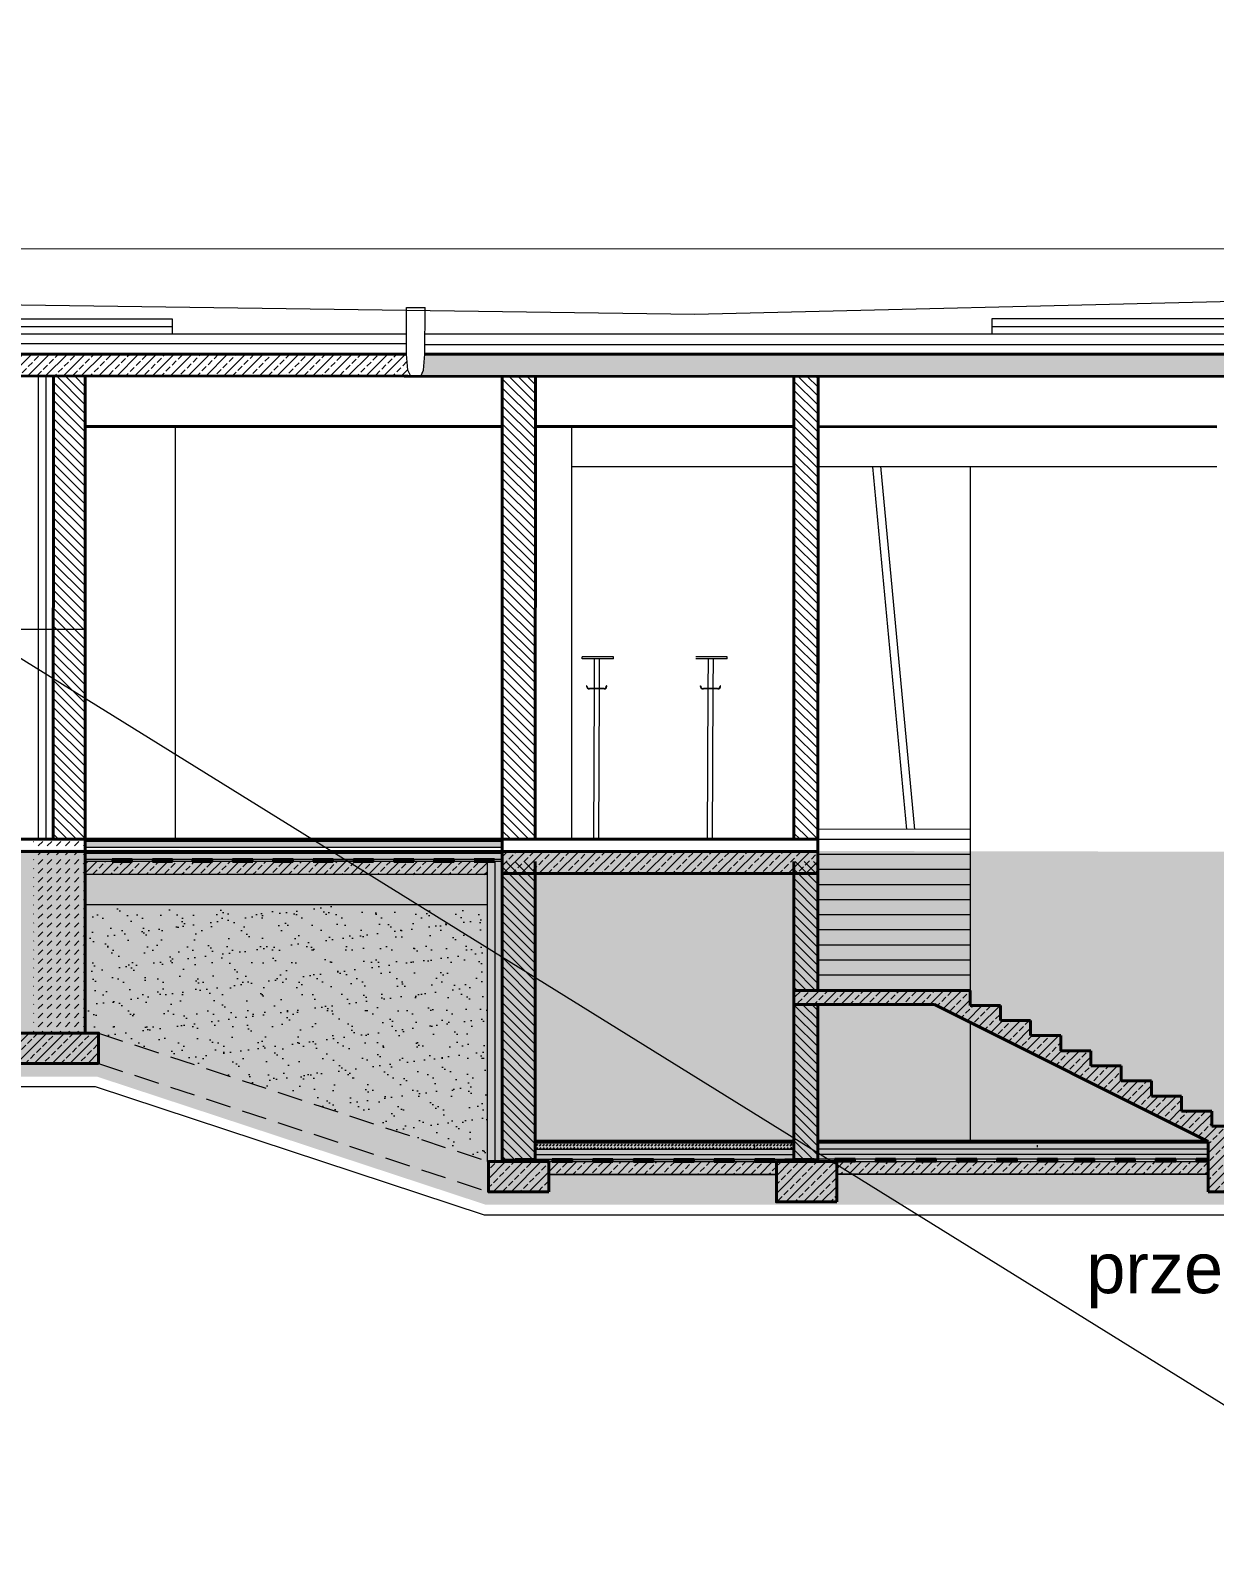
# Model space of a CAD drawing. Header units: millimetres. Extents: x -105266 to 178069, y 491 to 168574.
# Drawn here: x -74297 to -73121, y 32028 to 33551 of the extents above; entities that cross this region are included whole.
import ezdxf

# ---------------------------------------------------------------- set-up
doc = ezdxf.new("R2010")
doc.units = ezdxf.units.MM
doc.linetypes.add('HIDDENX2', pattern=[0.75, 0.5, -0.25])
for name, color, linetype, lineweight in [('A-L-W', 123, 'Continuous', 15), ('A-L-W-nad', 123, 'HIDDENX2', 15), ('A-sc murowane', 2, 'Continuous', 40), ('A-sc wykończenie', 6, 'Continuous', 18), ('A-SC-MUROWANE', 2, 'Continuous', 40), ('A-wykończenia', 6, 'Continuous', 13), ('AVG', 123, 'Continuous', 15), ('izolacja2', 4, 'BATTING', 9), ('ściany murowane', 2, 'Continuous', 40)]:
    doc.layers.add(name, color=color, linetype=linetype, lineweight=lineweight)
doc.styles.get("Standard").update_dxf_attribs({"font": 'arial.ttf'})
doc.linetypes.add('BATTING', pattern='A,0.00254,-2.54,[134,ltypeshp.shx,S=2.54,R=0,X=-2.54,Y=0],-5.08,[134,ltypeshp.shx,S=2.54,R=180,X=2.54,Y=0],-2.54', length=10.16254)
pattern_1 = [(45, (-104310.518, -15240.66), (-8.8388348, 8.8388348), []), (45, (-104301.693, -15240.66), (-8.8388348, 8.8388348), [6, -2.5])]
pattern_2 = [(37.5, (-104310.518, -15240.66), (-0.8000156, 24.470662), [0, -19.304, 0, -21.59, 0, -20.6375]), (7.5, (-104310.518, -15240.66), (22.476164, 35.841255), [0, -10.414, 0, -17.399, 0, -6.6675]), (327.5, (-104326.14, -15240.66), (39.5496185, 0.071859), [0, -6.35, 0, -22.86, 0, -29.845]), (317.5, (-104326.14, -15240.66), (38.177823, 11.146466), [0, -3.175, 0, -14.986, 0, -17.145])]
pattern_3 = [(315, (-104310.518, -15240.66), (4.49012806, 4.49012806), [])]

msp = doc.modelspace()

# ---------------------------------------------------------------- hatches: boundary and pattern name
h = msp.add_hatch()
h.set_pattern_fill('DASH', color=256, scale=0.75, angle=45)
h.set_pattern_definition([(45, (-100711.892, -14276.831), (2e-16, 3.36759605), [2.38125, -2.38125])])
edge = h.paths.add_edge_path()
edge.add_line((-73828.75, 32739.39), (-73828.75, 32745.4))
edge.add_line((-73828.75, 32739.39), (-74242.89, 32739.39))
edge.add_line((-74242.89, 32745.4), (-74242.89, 32739.39))
edge.add_line((-73828.75, 32745.4), (-74242.89, 32745.4))
h = msp.add_hatch()
h.set_pattern_fill('DASH', color=256, scale=0.75, angle=45)
h.set_pattern_definition([(45, (-97348.1435, -25122.6312), (2e-16, 3.367596045), [2.38125, -2.38125])])
edge = h.paths.add_edge_path()
edge.add_line((-73538.99, 32445.41), (-73795.88, 32445.38))
edge.add_line((-73538.99, 32439.41), (-73538.99, 32445.41))
edge.add_line((-73538.99, 32439.41), (-73795.89, 32439.38))
edge.add_line((-73795.88, 32445.38), (-73795.89, 32439.38))
h = msp.add_hatch()
h.set_pattern_fill('DASH', color=256, scale=0.75, angle=45)
h.set_pattern_definition([(45, (-97067.3724, -25122.3797), (2e-16, 3.367596045), [2.38125, -2.38125])])
edge = h.paths.add_edge_path()
edge.add_line((-73127.52, 32445.65), (-73515.11, 32445.63))
edge.add_line((-73127.52, 32439.66), (-73127.52, 32445.65))
edge.add_line((-73127.52, 32439.66), (-73515.11, 32439.63))
edge.add_line((-73515.11, 32445.63), (-73515.11, 32439.63))
at = {"layer": 'AVG', "linetype": 'Continuous', "ltscale": 50}
h = msp.add_hatch(dxfattribs=at)
h.set_pattern_fill('JIS_STN_2.5', color=256, scale=5)
h.set_pattern_definition(pattern_1)
h.paths.add_polyline_path([(-73919.58, 33207.41), (-73922.39, 33213.53), (-73923.68, 33229.41), (-74844.74, 33229.46), (-74844.74, 33208.37)])
h = msp.add_hatch(dxfattribs=at)
h.set_pattern_fill('JIS_STN_2.5', color=256, scale=5)
h.set_pattern_definition(pattern_1)
h.paths.add_polyline_path([(-73909.58, 33207.41), (-73906.89, 33213.53), (-73905.58, 33229.41), (-71566.62, 33229.33), (-71566.62, 33207.32)])
h = msp.add_hatch(dxfattribs=at)
h.set_pattern_fill('LINE', color=256, scale=2, angle=315)
h.set_pattern_definition(pattern_3)
h.paths.add_polyline_path([(-74242.89, 32747.66), (-74274.6, 32747.66), (-74274.57, 33207.79), (-74242.86, 33207.43)])
h = msp.add_hatch(dxfattribs=at)
h.set_pattern_fill('LINE', color=256, scale=2, angle=315)
h.set_pattern_definition(pattern_3)
edge = h.paths.add_edge_path()
edge.add_line((-73828.69, 33207.4), (-73795.83, 33207.4))
edge.add_line((-73795.83, 33207.4), (-73795.86, 32747.46))
edge.add_line((-73795.86, 32747.46), (-73828.71, 32747.46))
edge.add_line((-73828.71, 32747.46), (-73828.69, 33207.4))
h = msp.add_hatch(dxfattribs=at)
h.set_pattern_fill('LINE', color=256, scale=2, angle=315)
h.set_pattern_definition(pattern_3)
edge = h.paths.add_edge_path()
edge.add_line((-73538.98, 32747.46), (-73515.11, 32747.46))
edge.add_line((-73515.11, 32747.46), (-73515.08, 33207.38))
edge.add_line((-73515.08, 33207.38), (-73538.95, 33207.38))
edge.add_line((-73538.95, 33207.38), (-73538.95, 32747.46))
h = msp.add_hatch(dxfattribs=at)
h.set_pattern_fill('AR-SAND', color=256, scale=0.5)
h.set_pattern_definition(pattern_2)
edge = h.paths.add_edge_path()
edge.add_line((-75032.17, 32738.59), (-74967.58, 32511.75))
edge.add_line((-74967.58, 32511.75), (-74231.39, 32511.75))
edge.add_line((-74231.39, 32511.75), (-73845.06, 32384.4))
edge.add_line((-73845.06, 32384.4), (-72282.93, 32384.31))
edge.add_line((-72282.93, 32384.31), (-71619.48, 32603.02))
edge.add_line((-71619.48, 32603.02), (-70381.93, 32603.16))
edge.add_line((-70381.93, 32603.16), (-70336.86, 32730.07))
edge.add_line((-75032.16, 32738.55), (-74859.78, 32738.55))
edge.add_line((-74859.78, 32738.55), (-74859.78, 32554.87))
edge.add_line((-74859.78, 32554.87), (-74862.54, 32554.87))
edge.add_line((-74862.54, 32554.87), (-74862.54, 32524.83))
edge.add_line((-74862.54, 32524.83), (-74802.54, 32524.84))
edge.add_line((-74229.58, 32524.73), (-74802.54, 32524.84))
edge.add_line((-74229.58, 32524.75), (-73842.3, 32397.18))
edge.add_line((-73842.3, 32397.18), (-73782.3, 32397.18))
edge.add_line((-73782.3, 32397.18), (-73782.3, 32414.4))
edge.add_line((-73782.3, 32414.4), (-73556.49, 32414.39))
edge.add_line((-73556.49, 32414.39), (-73556.49, 32397.18))
edge.add_line((-73556.49, 32397.18), (-73496.49, 32397.19))
edge.add_line((-73496.49, 32397.19), (-73496.49, 32414.65))
edge.add_line((-73496.49, 32414.65), (-73127.52, 32414.65))
edge.add_line((-73127.52, 32414.65), (-73127.52, 32397.19))
edge.add_line((-73127.52, 32397.19), (-73093.98, 32397.19))
edge.add_line((-73093.98, 32397.19), (-73093.98, 32414.65))
edge.add_line((-73093.98, 32414.65), (-72591.21, 32414.67))
edge.add_line((-72591.21, 32414.67), (-72591.21, 32397.15))
edge.add_line((-72591.21, 32397.15), (-72531.21, 32397.15))
edge.add_line((-72531.21, 32397.15), (-72531.21, 32414.63))
edge.add_line((-72531.21, 32414.63), (-72364.55, 32414.63))
edge.add_line((-72364.55, 32414.63), (-72364.55, 32397.06))
edge.add_line((-72364.55, 32397.06), (-72285.74, 32397.06))
edge.add_line((-71621.57, 32616.02), (-72285.74, 32397.07))
edge.add_line((-71621.57, 32616.02), (-71542.76, 32616.02))
edge.add_line((-71542.76, 32616.02), (-71542.75, 32733.97))
edge.add_line((-71542.75, 32733.97), (-70460.98, 32733.91))
edge.add_line((-70460.98, 32733.91), (-70460.99, 32730.06))
edge.add_line((-70460.99, 32730.06), (-70336.86, 32730.07))
h = msp.add_hatch(dxfattribs=at)
h.set_pattern_fill('DASH', color=256, scale=2, angle=45)
h.set_pattern_definition([(45, (-104310.518, -15240.66), (9e-16, 8.9802561), [6.35, -6.35])])
edge = h.paths.add_edge_path()
edge.add_line((-74294.23, 32554.87), (-74294.23, 32747.43))
edge.add_line((-74294.23, 32747.43), (-74242.89, 32747.43))
edge.add_line((-74242.89, 32747.43), (-74242.9, 32554.87))
edge.add_line((-74242.9, 32554.87), (-74294.23, 32554.88))
h = msp.add_hatch(dxfattribs=at)
h.set_pattern_fill('JIS_STN_2.5', color=256, scale=5)
h.set_pattern_definition([(45, (-98031.115, -25121.516), (-8.8388348, 8.8388348), []), (45, (-98022.29, -25121.516), (-8.8388348, 8.8388348), [6, -2.5])])
edge = h.paths.add_edge_path()
edge.add_line((-73843.72, 32712.4), (-73843.72, 32725.4))
edge.add_line((-73843.72, 32712.4), (-74242.89, 32712.4))
edge.add_line((-73843.72, 32725.4), (-74242.89, 32725.36))
edge.add_line((-74242.89, 32712.4), (-74242.89, 32725.36))
h = msp.add_hatch(dxfattribs=at)
h.set_pattern_fill('LINE', color=256, scale=2, angle=315)
h.set_pattern_definition(pattern_3)
edge = h.paths.add_edge_path()
edge.add_line((-73828.73, 32725.38), (-73795.87, 32725.37))
edge.add_line((-73795.87, 32725.37), (-73795.89, 32429.41))
edge.add_line((-73795.89, 32429.41), (-73828.72, 32429.41))
edge.add_line((-73828.72, 32429.41), (-73828.7, 32725.38))
h = msp.add_hatch(dxfattribs=at)
h.set_pattern_fill('JIS_STN_2.5', color=256, scale=5)
h.set_pattern_definition([(45, (-104310.524, -15252.584), (-8.8388348, 8.8388348), []), (45, (-104301.699, -15252.584), (-8.8388348, 8.8388348), [6, -2.5])])
h.paths.add_polyline_path([(-73828.72, 32713.45), (-73828.72, 32735.48), (-73515.11, 32735.46), (-73515.11, 32713.46)])
h = msp.add_hatch(dxfattribs=at)
h.set_pattern_fill('LINE', color=256, scale=2, angle=315)
h.set_pattern_definition(pattern_3)
edge = h.paths.add_edge_path()
edge.add_line((-73538.98, 32725.38), (-73515.11, 32725.38))
edge.add_line((-73515.11, 32725.38), (-73515.11, 32597.38))
edge.add_line((-73515.11, 32597.38), (-73538.99, 32597.39))
edge.add_line((-73538.99, 32597.39), (-73538.98, 32725.38))
h = msp.add_hatch(dxfattribs=at)
h.set_pattern_fill('AR-SAND', color=256, scale=0.2)
h.set_pattern_definition([(37.5, (-98031.1525, -25122.739), (-0.3200063, 9.7882647), [0, -7.7216, 0, -8.636, 0, -8.255]), (7.5, (-98031.152, -25122.739), (8.9904657, 14.336502), [0, -4.1656, 0, -6.9596, 0, -2.667]), (327.5, (-98037.401, -25122.739), (15.8198474, 0.0287437), [0, -2.54, 0, -9.144, 0, -11.938]), (317.5, (-98037.401, -25122.739), (15.271129, 4.4585865), [0, -1.27, 0, -5.9944, 0, -6.858])])
edge = h.paths.add_edge_path()
edge.add_line((-73828.76, 32681.17), (-74242.9, 32681.18))
edge.add_line((-74242.9, 32681.18), (-74242.89, 32711.18))
edge.add_line((-73843.72, 32712.4), (-74242.89, 32711.18))
edge.add_line((-73843.72, 32681.17), (-73843.72, 32711.17))
h = msp.add_hatch(dxfattribs=at)
h.set_pattern_fill('AR-SAND', color=256, scale=0.5)
h.set_pattern_definition(pattern_2)
edge = h.paths.add_edge_path()
edge.add_line((-74229.58, 32554.87), (-73842.3, 32427.22))
edge.add_line((-74229.58, 32554.87), (-74242.9, 32554.87))
edge.add_line((-74242.9, 32554.87), (-74242.91, 32682.4))
edge.add_line((-74242.91, 32682.4), (-73843.72, 32682.4))
edge.add_line((-73843.72, 32682.4), (-73843.72, 32427.21))
h = msp.add_hatch(dxfattribs=at)
h.set_pattern_fill('JIS_STN_2.5', color=256, scale=5)
h.set_pattern_definition(pattern_1)
edge = h.paths.add_edge_path()
edge.add_line((-73538.99, 32583.39), (-73538.99, 32597.39))
edge.add_line((-73538.99, 32597.39), (-73363.96, 32597.31))
edge.add_line((-73363.96, 32597.31), (-73363.96, 32582.4))
edge.add_line((-73363.96, 32582.4), (-73333.97, 32582.39))
edge.add_line((-73333.97, 32582.39), (-73333.97, 32567.39))
edge.add_line((-73333.97, 32567.39), (-73303.97, 32567.39))
edge.add_line((-73303.97, 32567.39), (-73303.97, 32552.39))
edge.add_line((-73303.97, 32552.39), (-73273.97, 32552.39))
edge.add_line((-73273.97, 32552.39), (-73273.97, 32537.39))
edge.add_line((-73273.97, 32537.39), (-73243.97, 32537.39))
edge.add_line((-73243.97, 32537.39), (-73243.97, 32522.39))
edge.add_line((-73243.97, 32522.39), (-73213.97, 32522.39))
edge.add_line((-73213.97, 32522.39), (-73213.97, 32507.39))
edge.add_line((-73213.97, 32507.39), (-73183.97, 32507.38))
edge.add_line((-73183.97, 32507.38), (-73183.97, 32492.38))
edge.add_line((-73183.97, 32492.38), (-73153.97, 32492.38))
edge.add_line((-73153.97, 32492.38), (-73153.97, 32477.38))
edge.add_line((-73153.97, 32477.38), (-73123.98, 32477.38))
edge.add_line((-73123.98, 32477.38), (-73123.98, 32462.38))
edge.add_line((-73123.98, 32462.38), (-73093.98, 32462.36))
edge.add_line((-73093.98, 32462.36), (-73093.98, 32397.19))
edge.add_line((-73093.98, 32397.19), (-73127.52, 32397.19))
edge.add_line((-73127.52, 32397.19), (-73127.52, 32447.66))
edge.add_line((-73127.52, 32447.66), (-73399.36, 32583.32))
edge.add_line((-73399.36, 32583.32), (-73538.99, 32583.32))
h = msp.add_hatch(dxfattribs=at)
h.set_pattern_fill('LINE', color=256, scale=2, angle=315)
h.set_pattern_definition(pattern_3)
edge = h.paths.add_edge_path()
edge.add_line((-73539, 32583.39), (-73539, 32429.41))
edge.add_line((-73539, 32429.41), (-73515.11, 32429.66))
edge.add_line((-73515.11, 32429.66), (-73515.04, 32583.38))
edge.add_line((-73515.04, 32583.38), (-73538.99, 32583.38))
h = msp.add_hatch(dxfattribs=at)
h.set_pattern_fill('JIS_STN_2.5', color=256, scale=5)
h.set_pattern_definition(pattern_1)
h.paths.add_polyline_path([(-74229.58, 32524.75), (-74229.58, 32554.87), (-74316.55, 32554.87), (-74316.55, 32524.75)])
h = msp.add_hatch(dxfattribs=at)
h.set_pattern_fill('JIS_STN_2.5', color=256, scale=5)
h.set_pattern_definition(pattern_1)
edge = h.paths.add_edge_path()
edge.add_line((-73782.3, 32397.19), (-73782.3, 32427.22))
edge.add_line((-73782.3, 32427.22), (-73842.3, 32427.22))
edge.add_line((-73842.3, 32427.22), (-73842.3, 32397.18))
edge.add_line((-73842.3, 32397.18), (-73782.3, 32397.18))
h = msp.add_hatch(dxfattribs=at)
h.set_pattern_fill('JIS_STN_2.5', color=256, scale=5)
h.set_pattern_definition(pattern_1)
h.paths.add_polyline_path([(-73782.3, 32414.4), (-73782.3, 32427.22), (-73556.49, 32427.22), (-73556.49, 32414.41)])
h = msp.add_hatch(dxfattribs=at)
h.set_pattern_fill('JIS_STN_2.5', color=256, scale=5)
h.set_pattern_definition(pattern_1)
h.paths.add_polyline_path([(-73496.49, 32387.18), (-73496.49, 32427.22), (-73556.49, 32427.22), (-73556.49, 32387.18)])
h = msp.add_hatch(dxfattribs=at)
h.set_pattern_fill('JIS_STN_2.5', color=256, scale=5)
h.set_pattern_definition(pattern_1)
h.paths.add_polyline_path([(-73496.49, 32414.65), (-73496.49, 32427.22), (-73127.52, 32427.22), (-73127.52, 32414.65)])
at = {"layer": 'ściany murowane', "linetype": 'Continuous', "ltscale": 50}
h = msp.add_hatch(dxfattribs=at)
h.set_pattern_fill('LINE', color=5)
h.set_pattern_definition([(0, (-8854837.50326, -5705960.46337), (0, 0.125), [])])
edge = h.paths.add_edge_path()
edge.add_line((-74216.18, 32725.41), (-74216.18, 32727.41))
edge.add_line((-74216.18, 32727.41), (-74196.18, 32727.41))
edge.add_line((-74196.18, 32727.41), (-74196.18, 32725.41))
edge.add_line((-74196.18, 32725.41), (-74216.18, 32725.41))
h = msp.add_hatch(dxfattribs=at)
h.set_pattern_fill('LINE', color=5)
h.set_pattern_definition([(0, (-8854797.51147, -5705960.46095), (0, 0.125), [])])
edge = h.paths.add_edge_path()
edge.add_line((-74176.19, 32725.41), (-74176.19, 32727.41))
edge.add_line((-74176.19, 32727.41), (-74156.19, 32727.41))
edge.add_line((-74156.19, 32727.41), (-74156.19, 32725.41))
edge.add_line((-74156.19, 32725.41), (-74176.19, 32725.41))
h = msp.add_hatch(dxfattribs=at)
h.set_pattern_fill('LINE', color=5)
h.set_pattern_definition([(0, (-8854757.85737, -5705960.46337), (0, 0.125), [])])
edge = h.paths.add_edge_path()
edge.add_line((-74136.53, 32725.41), (-74136.53, 32727.41))
edge.add_line((-74136.53, 32727.41), (-74116.53, 32727.41))
edge.add_line((-74116.53, 32727.41), (-74116.53, 32725.41))
edge.add_line((-74116.53, 32725.41), (-74136.53, 32725.41))
h = msp.add_hatch(dxfattribs=at)
h.set_pattern_fill('LINE', color=5)
h.set_pattern_definition([(0, (-8854717.857, -5705960.46337), (0, 0.125), [])])
edge = h.paths.add_edge_path()
edge.add_line((-74096.53, 32725.41), (-74096.53, 32727.41))
edge.add_line((-74096.53, 32727.41), (-74076.53, 32727.41))
edge.add_line((-74076.53, 32727.41), (-74076.53, 32725.41))
edge.add_line((-74076.53, 32725.41), (-74096.53, 32725.41))
h = msp.add_hatch(dxfattribs=at)
h.set_pattern_fill('LINE', color=5)
h.set_pattern_definition([(0, (-8854677.85676, -5705960.47038), (0, 0.125), [])])
edge = h.paths.add_edge_path()
edge.add_line((-74056.53, 32725.4), (-74056.53, 32727.4))
edge.add_line((-74056.53, 32727.4), (-74036.53, 32727.4))
edge.add_line((-74036.53, 32727.4), (-74036.53, 32725.4))
edge.add_line((-74036.53, 32725.4), (-74056.53, 32725.4))
h = msp.add_hatch(dxfattribs=at)
h.set_pattern_fill('LINE', color=5)
h.set_pattern_definition([(0, (-8854637.85652, -5705960.47069), (0, 0.125), [])])
edge = h.paths.add_edge_path()
edge.add_line((-74016.53, 32725.4), (-74016.53, 32727.4))
edge.add_line((-74016.53, 32727.4), (-73996.53, 32727.4))
edge.add_line((-73996.53, 32727.4), (-73996.53, 32725.4))
edge.add_line((-73996.53, 32725.4), (-74016.53, 32725.4))
h = msp.add_hatch(dxfattribs=at)
h.set_pattern_fill('LINE', color=5)
h.set_pattern_definition([(0, (-8854597.85639, -5705960.47679), (0, 0.125), [])])
edge = h.paths.add_edge_path()
edge.add_line((-73976.53, 32725.4), (-73976.53, 32727.4))
edge.add_line((-73976.53, 32727.4), (-73956.53, 32727.4))
edge.add_line((-73956.53, 32727.4), (-73956.53, 32725.4))
edge.add_line((-73956.53, 32725.4), (-73976.53, 32725.4))
h = msp.add_hatch(dxfattribs=at)
h.set_pattern_fill('LINE', color=5)
h.set_pattern_definition([(0, (-8854557.85615, -5705960.47923), (0, 0.125), [])])
edge = h.paths.add_edge_path()
edge.add_line((-73936.53, 32725.39), (-73936.53, 32727.39))
edge.add_line((-73936.53, 32727.39), (-73916.53, 32727.39))
edge.add_line((-73916.53, 32727.39), (-73916.53, 32725.39))
edge.add_line((-73916.53, 32725.39), (-73936.53, 32725.39))
h = msp.add_hatch(dxfattribs=at)
h.set_pattern_fill('LINE', color=5)
h.set_pattern_definition([(0, (-8854517.85578, -5705960.45636), (0, 0.125), [])])
edge = h.paths.add_edge_path()
edge.add_line((-73896.53, 32725.42), (-73896.53, 32727.42))
edge.add_line((-73896.53, 32727.42), (-73876.53, 32727.42))
edge.add_line((-73876.53, 32727.42), (-73876.53, 32725.42))
edge.add_line((-73876.53, 32725.42), (-73896.53, 32725.42))
h = msp.add_hatch(dxfattribs=at)
h.set_pattern_fill('LINE', color=5)
h.set_pattern_definition([(0, (-8854477.85554, -5705960.46032), (0, 0.125), [])])
edge = h.paths.add_edge_path()
edge.add_line((-73856.53, 32725.41), (-73856.53, 32727.41))
edge.add_line((-73856.53, 32727.41), (-73843.83, 32727.41))
edge.add_line((-73843.83, 32727.41), (-73843.75, 32725.4))
edge.add_line((-73843.75, 32725.4), (-73856.53, 32725.41))
h = msp.add_hatch(dxfattribs=at)
h.set_pattern_fill('LINE', color=5)
h.set_pattern_definition([(0, (-8854477.80966, -5705960.46553), (0, 0.125), [])])
edge = h.paths.add_edge_path()
edge.add_line((-73856.48, 32725.41), (-73856.48, 32727.41))
edge.add_line((-73856.48, 32727.41), (-73836.48, 32727.41))
edge.add_line((-73836.48, 32727.41), (-73836.48, 32725.41))
edge.add_line((-73836.48, 32725.41), (-73856.48, 32725.41))
h = msp.add_hatch(dxfattribs=at)
h.set_pattern_fill('LINE', color=5)
h.set_pattern_definition([(0, (-8854437.21217, -5706258.45519), (0, 0.125), [])])
edge = h.paths.add_edge_path()
edge.add_line((-73815.89, 32427.42), (-73815.89, 32429.42))
edge.add_line((-73815.89, 32429.42), (-73795.89, 32429.42))
edge.add_line((-73795.89, 32429.42), (-73795.89, 32427.42))
edge.add_line((-73795.89, 32427.42), (-73815.89, 32427.42))
h = msp.add_hatch(dxfattribs=at)
h.set_pattern_fill('LINE', color=5)
h.set_pattern_definition([(0, (-8854400.38316, -5706258.45745), (0, 0.125), [])])
edge = h.paths.add_edge_path()
edge.add_line((-73779.06, 32427.42), (-73779.06, 32429.42))
edge.add_line((-73779.06, 32429.42), (-73759.06, 32429.42))
edge.add_line((-73759.06, 32429.42), (-73759.06, 32427.42))
edge.add_line((-73759.06, 32427.42), (-73779.06, 32427.42))
h = msp.add_hatch(dxfattribs=at)
h.set_pattern_fill('LINE', color=5)
h.set_pattern_definition([(0, (-8854360.10091, -5706258.46605), (0, 0.125), [])])
edge = h.paths.add_edge_path()
edge.add_line((-73738.77, 32427.41), (-73738.77, 32429.41))
edge.add_line((-73738.77, 32429.41), (-73718.77, 32429.41))
edge.add_line((-73718.77, 32429.41), (-73718.77, 32427.41))
edge.add_line((-73718.77, 32427.41), (-73738.77, 32427.41))
h = msp.add_hatch(dxfattribs=at)
h.set_pattern_fill('LINE', color=5)
h.set_pattern_definition([(0, (-8854319.81878, -5706258.45868), (0, 0.125), [])])
edge = h.paths.add_edge_path()
edge.add_line((-73698.49, 32427.42), (-73698.49, 32429.41))
edge.add_line((-73698.49, 32429.41), (-73678.49, 32429.41))
edge.add_line((-73678.49, 32429.41), (-73678.49, 32427.41))
edge.add_line((-73678.49, 32427.41), (-73698.49, 32427.41))
h = msp.add_hatch(dxfattribs=at)
h.set_pattern_fill('PLASTI', color=5)
h.set_pattern_definition([(0, (-8854239.5364, -5706258.4559), (0, 0.25), []), (0, (-8854239.5364, -5706258.42466), (0, 0.25), []), (0, (-8854239.5364, -5706258.3934), (0, 0.25), []), (0, (-8854239.5364, -5706258.29966), (0, 0.25), [])])
edge = h.paths.add_edge_path()
edge.add_line((-73658.21, 32427.42), (-73658.21, 32429.42))
edge.add_line((-73658.21, 32429.42), (-73638.21, 32429.42))
edge.add_line((-73638.21, 32429.42), (-73638.21, 32427.42))
edge.add_line((-73638.21, 32427.42), (-73658.21, 32427.42))
h = msp.add_hatch(dxfattribs=at)
h.set_pattern_fill('LINE', color=5)
h.set_pattern_definition([(0, (-8854239.53641, -5706258.45591), (0, 0.125), [])])
edge = h.paths.add_edge_path()
edge.add_line((-73618.21, 32427.42), (-73618.21, 32429.42))
edge.add_line((-73618.21, 32429.42), (-73598.21, 32429.42))
edge.add_line((-73598.21, 32429.42), (-73598.21, 32427.42))
edge.add_line((-73598.21, 32427.42), (-73618.21, 32427.42))
h = msp.add_hatch(dxfattribs=at)
h.set_pattern_fill('PLASTI', color=5)
h.set_pattern_definition([(0, (-8854159.2532, -5706258.46676), (0, 0.25), []), (0, (-8854159.2532, -5706258.4355), (0, 0.25), []), (0, (-8854159.2532, -5706258.40426), (0, 0.25), []), (0, (-8854159.2532, -5706258.3105), (0, 0.25), [])])
edge = h.paths.add_edge_path()
edge.add_line((-73577.93, 32427.41), (-73577.93, 32429.41))
edge.add_line((-73577.93, 32429.41), (-73557.93, 32429.41))
edge.add_line((-73557.93, 32429.41), (-73557.93, 32427.41))
edge.add_line((-73557.93, 32427.41), (-73577.93, 32427.41))
h = msp.add_hatch(dxfattribs=at)
h.set_pattern_fill('PLASTI', color=5)
h.set_pattern_definition([(0, (-8854120.32345, -5706258.46913), (0, 0.25), []), (0, (-8854120.32345, -5706258.43788), (0, 0.25), []), (0, (-8854120.32345, -5706258.40663), (0, 0.25), []), (0, (-8854120.32345, -5706258.31288), (0, 0.25), [])])
edge = h.paths.add_edge_path()
edge.add_line((-73539, 32427.4), (-73539, 32429.4))
edge.add_line((-73539, 32429.4), (-73519, 32429.4))
edge.add_line((-73519, 32429.4), (-73519, 32427.4))
edge.add_line((-73519, 32427.4), (-73539, 32427.4))
h = msp.add_hatch(dxfattribs=at)
h.set_pattern_fill('LINE', color=5)
h.set_pattern_definition([(0, (-8854119.61201, -5706258.20591), (0, 0.125), [])])
edge = h.paths.add_edge_path()
edge.add_line((-73498.29, 32427.67), (-73498.29, 32429.67))
edge.add_line((-73498.29, 32429.67), (-73478.29, 32429.67))
edge.add_line((-73478.29, 32429.67), (-73478.29, 32427.67))
edge.add_line((-73478.29, 32427.67), (-73498.29, 32427.67))
h = msp.add_hatch(dxfattribs=at)
h.set_pattern_fill('LINE', color=5)
h.set_pattern_definition([(0, (-8854079.32976, -5706258.21451), (0, 0.125), [])])
edge = h.paths.add_edge_path()
edge.add_line((-73458, 32427.66), (-73458, 32429.66))
edge.add_line((-73458, 32429.66), (-73438, 32429.66))
edge.add_line((-73438, 32429.66), (-73438, 32427.66))
edge.add_line((-73438, 32427.66), (-73458, 32427.66))
h = msp.add_hatch(dxfattribs=at)
h.set_pattern_fill('LINE', color=5)
h.set_pattern_definition([(0, (-8854039.04763, -5706258.20714), (0, 0.125), [])])
edge = h.paths.add_edge_path()
edge.add_line((-73417.72, 32427.67), (-73417.72, 32429.67))
edge.add_line((-73417.72, 32429.67), (-73397.72, 32429.67))
edge.add_line((-73397.72, 32429.67), (-73397.72, 32427.67))
edge.add_line((-73397.72, 32427.67), (-73417.72, 32427.67))
h = msp.add_hatch(dxfattribs=at)
h.set_pattern_fill('PLASTI', color=5)
h.set_pattern_definition([(0, (-8853958.76526, -5706258.20437), (0, 0.25), []), (0, (-8853958.76526, -5706258.17312), (0, 0.25), []), (0, (-8853958.76526, -5706258.14187), (0, 0.25), []), (0, (-8853958.76526, -5706258.04812), (0, 0.25), [])])
edge = h.paths.add_edge_path()
edge.add_line((-73377.44, 32427.67), (-73377.44, 32429.67))
edge.add_line((-73377.44, 32429.67), (-73357.44, 32429.67))
edge.add_line((-73357.44, 32429.67), (-73357.44, 32427.67))
edge.add_line((-73357.44, 32427.67), (-73377.44, 32427.67))
h = msp.add_hatch(dxfattribs=at)
h.set_pattern_fill('LINE', color=5)
h.set_pattern_definition([(0, (-8853958.76526, -5706258.20437), (0, 0.125), [])])
edge = h.paths.add_edge_path()
edge.add_line((-73337.44, 32427.67), (-73337.44, 32429.67))
edge.add_line((-73337.44, 32429.67), (-73317.44, 32429.67))
edge.add_line((-73317.44, 32429.67), (-73317.44, 32427.67))
edge.add_line((-73317.44, 32427.67), (-73337.44, 32427.67))
h = msp.add_hatch(dxfattribs=at)
h.set_pattern_fill('PLASTI', color=5)
h.set_pattern_definition([(0, (-8853878.48204, -5706258.21522), (0, 0.25), []), (0, (-8853878.48204, -5706258.18397), (0, 0.25), []), (0, (-8853878.48204, -5706258.15272), (0, 0.25), []), (0, (-8853878.48204, -5706258.05897), (0, 0.25), [])])
edge = h.paths.add_edge_path()
edge.add_line((-73297.16, 32427.66), (-73297.16, 32429.66))
edge.add_line((-73297.16, 32429.66), (-73277.16, 32429.66))
edge.add_line((-73277.16, 32429.66), (-73277.16, 32427.66))
edge.add_line((-73277.16, 32427.66), (-73297.16, 32427.66))
h = msp.add_hatch(dxfattribs=at)
h.set_pattern_fill('LINE', color=5)
h.set_pattern_definition([(0, (-8853881.65324, -5706258.21895), (0, 0.125), [])])
edge = h.paths.add_edge_path()
edge.add_line((-73260.33, 32427.65), (-73260.33, 32429.65))
edge.add_line((-73260.33, 32429.65), (-73240.33, 32429.65))
edge.add_line((-73240.33, 32429.65), (-73240.33, 32427.65))
edge.add_line((-73240.33, 32427.65), (-73260.33, 32427.65))
h = msp.add_hatch(dxfattribs=at)
h.set_pattern_fill('LINE', color=5)
h.set_pattern_definition([(0, (-8853841.37099, -5706258.22755), (0, 0.125), [])])
edge = h.paths.add_edge_path()
edge.add_line((-73220.05, 32427.65), (-73220.04, 32429.65))
edge.add_line((-73220.04, 32429.65), (-73200.04, 32429.65))
edge.add_line((-73200.04, 32429.65), (-73200.04, 32427.65))
edge.add_line((-73200.04, 32427.65), (-73220.04, 32427.65))
h = msp.add_hatch(dxfattribs=at)
h.set_pattern_fill('LINE', color=5)
h.set_pattern_definition([(0, (-8853801.08886, -5706258.22018), (0, 0.125), [])])
edge = h.paths.add_edge_path()
edge.add_line((-73179.76, 32427.65), (-73179.76, 32429.65))
edge.add_line((-73179.76, 32429.65), (-73159.76, 32429.65))
edge.add_line((-73159.76, 32429.65), (-73159.76, 32427.65))
edge.add_line((-73159.76, 32427.65), (-73179.76, 32427.65))
h = msp.add_hatch(dxfattribs=at)
h.set_pattern_fill('PLASTI', color=5)
h.set_pattern_definition([(0, (-8853720.80649, -5706258.2174), (0, 0.25), []), (0, (-8853720.80649, -5706258.18615), (0, 0.25), []), (0, (-8853720.80649, -5706258.1549), (0, 0.25), []), (0, (-8853720.80649, -5706258.06115), (0, 0.25), [])])
edge = h.paths.add_edge_path()
edge.add_line((-73139.48, 32427.66), (-73139.48, 32429.66))
edge.add_line((-73139.48, 32429.66), (-73127.52, 32429.66))
edge.add_line((-73127.52, 32429.66), (-73127.52, 32427.66))
edge.add_line((-73127.52, 32427.66), (-73139.48, 32427.66))

# ---------------------------------------------------------------- linework, layer by layer
at = {"layer": 'A-L-W'}
for p, q in [((-73637.34, 33269.3), (-72590.47, 33294.33)), ((-72967.29, 33264.35), (-73342.32, 33264.35)), ((-73342.32, 33264.35), (-73342.32, 33249.37)), ((-73363.96, 32565.62), (-73363.96, 32447.66)), ((-73363.96, 32447.66), (-73386.67, 32447.66))]:
    msp.add_line(p, q, dxfattribs=at)
msp.add_lwpolyline([(-73496.49, 32414.65), (-73496.49, 32427.22), (-73127.52, 32427.22), (-73127.52, 32414.65), (-73496.49, 32414.65)], dxfattribs=at)
at = {"layer": 'A-L-W-nad', "linetype": 'HIDDENX2', "ltscale": 50}
for p, q in [((-74229.58, 32554.87), (-73842.3, 32427.22)), ((-74229.58, 32524.73), (-74802.54, 32524.84)), ((-74229.58, 32524.75), (-73842.3, 32397.18))]:
    msp.add_line(p, q, dxfattribs=at)
at = {"layer": 'A-sc murowane', "linetype": 'Continuous', "ltscale": 50}
msp.add_line((-73128.08, 32447.66), (-73515.11, 32447.65), dxfattribs=at)
at = {"layer": 'A-sc wykończenie'}
for p, q in [((-74352.59, 32956.16), (-74242.88, 32956.16)), ((-73718.35, 32928.77), (-73749.46, 32928.78)), ((-73718.35, 32926.77), (-73749.46, 32926.78)), ((-73737.35, 32926.78), (-73737.47, 32897.28)), ((-73732.35, 32926.77), (-73732.47, 32897.27)), ((-73605.35, 32928.77), (-73636.46, 32928.78)), ((-73605.35, 32926.77), (-73636.46, 32926.78)), ((-73624.35, 32926.78), (-73624.47, 32897.28)), ((-73619.35, 32926.77), (-73619.47, 32897.27)), ((-73727.96, 32897.27), (-73741.99, 32897.28)), ((-73727.55, 32896.77), (-73741.97, 32896.78)), ((-73737.47, 32896.78), (-73738.07, 32747.47)), ((-73732.47, 32896.77), (-73733.07, 32747.45)), ((-73614.95, 32897.27), (-73628.98, 32897.28)), ((-73614.54, 32896.77), (-73628.96, 32896.78)), ((-73624.47, 32896.78), (-73625.06, 32747.47)), ((-73619.47, 32896.77), (-73620.06, 32747.45))]:
    msp.add_line(p, q, dxfattribs=at)
for centre, radius, start, end in [((-73744.83, 32899.62), 0.253, 353.51321, 190.62053), ((-73742.18, 32899.67), 2.91, 182.06687, 274.19517), ((-73742.18, 32899.67), 2.41, 182.06687, 274.61284), ((-73727.76, 32899.67), 2.41, 265.34802, 357.89399), ((-73727.76, 32899.67), 2.91, 274.19517, 357.89399), ((-73725.11, 32899.61), 0.253, 349.34033, 186.44764), ((-73631.83, 32899.62), 0.253, 353.51321, 190.62053), ((-73629.17, 32899.67), 2.91, 182.06687, 274.19517), ((-73629.17, 32899.67), 2.41, 182.06687, 274.61284), ((-73614.76, 32899.67), 2.41, 265.34802, 357.89399), ((-73614.76, 32899.67), 2.91, 274.19517, 357.89399), ((-73612.1, 32899.61), 0.253, 349.34033, 186.44764)]:
    msp.add_arc(centre, radius, start, end, dxfattribs=at)
at = {"layer": 'A-SC-MUROWANE'}
for p, q in [((-73923.7, 33229.41), (-74844.74, 33229.46)), ((-71566.62, 33229.33), (-73905.58, 33229.41)), ((-73922.58, 33207.41), (-74844.75, 33208.37)), ((-74274.57, 33207.43), (-74274.6, 32747.43)), ((-74242.86, 33207.43), (-74242.89, 32747.43)), ((-71567, 33207.32), (-73926.23, 33207.41)), ((-73828.69, 33207.4), (-73828.71, 32747.4)), ((-73795.83, 33207.4), (-73795.86, 32747.4)), ((-73538.95, 33207.38), (-73538.98, 32747.38)), ((-73515.08, 33207.38), (-73515.11, 32597.38)), ((-73515.08, 33207.38), (-73515.11, 32725.38)), ((-73828.69, 33157.4), (-74242.87, 33157.43)), ((-73538.96, 33157.38), (-73795.83, 33157.4)), ((-73118.93, 33157.36), (-73515.08, 33157.38)), ((-73515.11, 32747.46), (-74819.71, 32747.46)), ((-74242.89, 32747.43), (-74242.9, 32554.87)), ((-73828.71, 32747.4), (-73828.72, 32427.21)), ((-73515.11, 32735.46), (-74819.71, 32735.46)), ((-73795.87, 32725.4), (-73795.89, 32429.41)), ((-73538.98, 32725.38), (-73539, 32429.41)), ((-73515.11, 32713.38), (-73828.72, 32713.41)), ((-73363.96, 32597.31), (-73538.99, 32597.39)), ((-73363.96, 32597.31), (-73363.96, 32582.4)), ((-73399.36, 32583.32), (-73539, 32583.39)), ((-73515.11, 32583.38), (-73515.11, 32427.22)), ((-73399.36, 32583.32), (-73127.52, 32447.38)), ((-73363.96, 32582.4), (-73333.97, 32582.39)), ((-73333.97, 32582.39), (-73333.97, 32567.39)), ((-73333.97, 32567.39), (-73303.97, 32567.39)), ((-73303.97, 32567.39), (-73303.97, 32552.39)), ((-73303.97, 32552.39), (-73273.97, 32552.39)), ((-73273.97, 32552.39), (-73273.97, 32537.39)), ((-73273.97, 32537.39), (-73243.97, 32537.39)), ((-73243.97, 32537.39), (-73243.97, 32522.39)), ((-73243.97, 32522.39), (-73213.97, 32522.39)), ((-73213.97, 32522.39), (-73213.97, 32507.39)), ((-73213.97, 32507.39), (-73183.97, 32507.38)), ((-73183.97, 32507.38), (-73183.97, 32492.38)), ((-73183.97, 32492.38), (-73153.97, 32492.38)), ((-73153.97, 32492.38), (-73153.98, 32477.38)), ((-73153.98, 32477.38), (-73123.98, 32477.38)), ((-73123.98, 32477.38), (-73123.98, 32462.38)), ((-73123.98, 32462.38), (-73101.97, 32462.38)), ((-73538.99, 32447.41), (-73795.88, 32447.4)), ((-73127.52, 32447.38), (-73127.52, 32397.19)), ((-73127.52, 32397.19), (-73093.98, 32397.19))]:
    msp.add_line(p, q, dxfattribs=at)
for points in [[(-74229.58, 32524.75), (-74229.58, 32554.87), (-74316.55, 32554.87), (-74316.55, 32524.75), (-74229.58, 32524.75)], [(-73782.3, 32397.19), (-73782.3, 32427.22), (-73842.3, 32427.22), (-73842.3, 32397.18), (-73782.3, 32397.18)], [(-73496.49, 32387.18), (-73496.49, 32427.22), (-73556.49, 32427.22), (-73556.49, 32387.18), (-73496.49, 32387.18)]]:
    msp.add_lwpolyline(points, dxfattribs=at)
at = {"layer": 'A-wykończenia', "ltscale": 10}
msp.add_line((-105265.58, 52142.9), (-30638.15, 5822.84), dxfattribs=at)
at = {"layer": 'AVG'}
for p, q in [((-74804.67, 33334.29), (-71619.61, 33334.09)), ((-74675.33, 33283.66), (-73637.34, 33269.3)), ((-74697.13, 33264.46), (-74156.5, 33264.46)), ((-74156.5, 33264.48), (-74156.5, 33249.42)), ((-73923.67, 33249.41), (-74804.68, 33249.46)), ((-71604.93, 33249.27), (-73905.41, 33249.41)), ((-73906.89, 33213.53), (-73905.58, 33229.41)), ((-73452.93, 33118.12), (-73419.33, 32757.33)), ((-73460.9, 33117.38), (-73427.37, 32757.34)), ((-73749.46, 32926.78), (-73749.46, 32928.78)), ((-73718.35, 32926.77), (-73718.35, 32928.77)), ((-73605.35, 32926.77), (-73605.35, 32928.77)), ((-73496.49, 32427.22), (-73127.52, 32427.22)), ((-73782.3, 32414.4), (-73556.49, 32414.39)), ((-73496.49, 32414.65), (-73127.52, 32414.65))]:
    msp.add_line(p, q, dxfattribs=at)
at = {"layer": 'AVG', "linetype": 'Continuous', "ltscale": 50}
for p, q in [((-73923.68, 33229.41), (-73923.67, 33275.84)), ((-73923.67, 33275.84), (-73905.39, 33275.84)), ((-73905.69, 33229.41), (-73905.39, 33275.84)), ((-73922.39, 33213.53), (-73923.7, 33229.41)), ((-73919.58, 33207.41), (-73922.39, 33213.53)), ((-73909.58, 33207.41), (-73906.89, 33213.53)), ((-74289.68, 33207.43), (-74289.71, 32747.43)), ((-74153.61, 33157.42), (-74153.64, 32747.46)), ((-73760.02, 33157.4), (-73760.05, 32747.46)), ((-73538.96, 33117.38), (-73760.03, 33117.4)), ((-73118.94, 33117.36), (-73515.08, 33117.38)), ((-73363.94, 33117.37), (-73363.96, 32597.31)), ((-73363.95, 32757.31), (-73515.1, 32757.38)), ((-73828.75, 32745.39), (-74242.89, 32745.39)), ((-73828.75, 32739.39), (-74242.89, 32739.39)), ((-73363.96, 32747.31), (-73515.11, 32747.38)), ((-73828.75, 32727.45), (-74244.15, 32727.44)), ((-73828.75, 32725.41), (-74242.93, 32725.4)), ((-73828.75, 32725.41), (-74242.89, 32725.4)), ((-73843.72, 32725.4), (-73843.72, 32427.21)), ((-73363.96, 32732.37), (-73515.11, 32732.38)), ((-73843.72, 32712.4), (-74242.89, 32712.4)), ((-73363.96, 32717.37), (-73515.11, 32717.38)), ((-73363.96, 32702.37), (-73515.11, 32702.38)), ((-73843.72, 32682.4), (-74242.89, 32682.4)), ((-73363.96, 32687.37), (-73515.11, 32687.38)), ((-73363.96, 32672.37), (-73515.11, 32672.38)), ((-73363.96, 32657.37), (-73515.11, 32657.38)), ((-73363.97, 32642.37), (-73515.11, 32642.38)), ((-73363.97, 32627.37), (-73515.11, 32627.38)), ((-73363.97, 32612.37), (-73515.11, 32612.38)), ((-73538.99, 32439.41), (-73795.89, 32439.4)), ((-73538.99, 32445.41), (-73795.88, 32445.42)), ((-73577.93, 32441.2), (-73577.93, 32443.2)), ((-73577.93, 32441.2), (-73577.93, 32443.2)), ((-73127.52, 32445.65), (-73515.11, 32445.67)), ((-73127.52, 32439.66), (-73515.11, 32439.65)), ((-73297.16, 32441.45), (-73297.16, 32443.45)), ((-73297.16, 32441.45), (-73297.16, 32443.45)), ((-73515.11, 32429.41), (-73828.72, 32429.41)), ((-73515.11, 32427.41), (-73795.89, 32427.41)), ((-73658.21, 32427.42), (-73658.21, 32429.42)), ((-73658.21, 32427.42), (-73658.21, 32429.42)), ((-73127.52, 32429.66), (-73547.95, 32429.66)), ((-73377.44, 32427.67), (-73377.44, 32429.67)), ((-73377.44, 32427.67), (-73377.44, 32429.67)), ((-73139.48, 32427.66), (-73139.48, 32429.66)), ((-73139.48, 32427.66), (-73139.48, 32429.66)), ((-73556.49, 32414.41), (-73782.3, 32414.4))]:
    msp.add_line(p, q, dxfattribs=at)
for points in [[(-75041.78, 32735.85), (-74975.13, 32501.75), (-74233, 32501.75), (-73846.66, 32374.4), (-72281.32, 32374.3), (-71617.87, 32593.02), (-70374.87, 32593.16), (-70327.44, 32726.72)], [(-74216.18, 32725.41), (-74216.18, 32727.41), (-74196.18, 32727.41), (-74196.18, 32725.41), (-74216.18, 32725.41)], [(-74176.19, 32725.41), (-74176.19, 32727.41), (-74156.19, 32727.41), (-74156.19, 32725.41), (-74176.19, 32725.41)], [(-74136.53, 32725.41), (-74136.53, 32727.41), (-74116.53, 32727.41), (-74116.53, 32725.41), (-74136.53, 32725.41)], [(-74096.53, 32725.4), (-74096.53, 32727.4), (-74076.53, 32727.4), (-74076.53, 32725.4), (-74096.53, 32725.4)], [(-74056.53, 32725.4), (-74056.53, 32727.4), (-74036.53, 32727.4), (-74036.53, 32725.4), (-74056.53, 32725.4)], [(-74016.53, 32725.41), (-74016.53, 32727.41), (-73996.53, 32727.41), (-73996.53, 32725.41), (-74016.53, 32725.41)], [(-73996.53, 32725.4), (-73996.53, 32727.4), (-73976.53, 32727.4), (-73976.53, 32725.4), (-73996.53, 32725.4)], [(-73976.53, 32725.41), (-73976.53, 32727.41), (-73956.53, 32727.41), (-73956.53, 32725.41), (-73976.53, 32725.41)], [(-73936.53, 32725.41), (-73936.53, 32727.41), (-73916.53, 32727.41), (-73916.53, 32725.41), (-73936.53, 32725.41)], [(-73896.53, 32725.41), (-73896.53, 32727.41), (-73876.53, 32727.41), (-73876.53, 32725.41), (-73896.53, 32725.41)], [(-73779.06, 32427.42), (-73779.06, 32429.42), (-73759.06, 32429.42), (-73759.06, 32427.42), (-73779.06, 32427.42)], [(-73738.77, 32427.41), (-73738.77, 32429.41), (-73718.77, 32429.41), (-73718.77, 32427.41), (-73738.77, 32427.41)], [(-73698.49, 32427.42), (-73698.49, 32429.41), (-73678.49, 32429.41), (-73678.49, 32427.41), (-73698.49, 32427.41)], [(-73658.21, 32427.42), (-73658.21, 32429.42), (-73638.21, 32429.42), (-73638.21, 32427.42), (-73658.21, 32427.42)], [(-73618.21, 32427.42), (-73618.21, 32429.42), (-73598.21, 32429.42), (-73598.21, 32427.42), (-73618.21, 32427.42)], [(-73577.93, 32427.41), (-73577.93, 32429.41), (-73557.93, 32429.41), (-73557.93, 32427.41), (-73577.93, 32427.41)], [(-73539, 32427.4), (-73539, 32429.4), (-73519, 32429.4), (-73519, 32427.4), (-73539, 32427.4)], [(-73498.29, 32427.67), (-73498.29, 32429.67), (-73478.29, 32429.67), (-73478.29, 32427.67), (-73498.29, 32427.67)], [(-73458, 32427.66), (-73458, 32429.66), (-73438, 32429.66), (-73438, 32427.66), (-73458, 32427.66)], [(-73417.72, 32427.67), (-73417.72, 32429.67), (-73397.72, 32429.67), (-73397.72, 32427.67), (-73417.72, 32427.67)], [(-73377.44, 32427.67), (-73377.44, 32429.67), (-73357.44, 32429.67), (-73357.44, 32427.67), (-73377.44, 32427.67)], [(-73337.44, 32427.67), (-73337.44, 32429.67), (-73317.44, 32429.67), (-73317.44, 32427.67), (-73337.44, 32427.67)], [(-73297.16, 32427.66), (-73297.16, 32429.66), (-73277.16, 32429.66), (-73277.16, 32427.66), (-73297.16, 32427.66)], [(-73260.33, 32427.66), (-73260.33, 32429.66), (-73240.33, 32429.66), (-73240.33, 32427.66), (-73260.33, 32427.66)], [(-73220.05, 32427.65), (-73220.04, 32429.65), (-73200.04, 32429.65), (-73200.04, 32427.65), (-73220.04, 32427.65)], [(-73179.76, 32427.65), (-73179.76, 32429.65), (-73159.76, 32429.65), (-73159.76, 32427.65), (-73179.76, 32427.65)], [(-73139.48, 32427.66), (-73139.48, 32429.66), (-73127.52, 32429.66), (-73127.52, 32427.66), (-73139.48, 32427.66)]]:
    msp.add_lwpolyline(points, dxfattribs=at)
at = {"layer": 'AVG'}
for points in [[(-73782.3, 32414.4), (-73782.3, 32427.22), (-73556.49, 32427.22), (-73556.49, 32414.41), (-73782.3, 32414.4)], [(-73842.3, 32397.18), (-73782.3, 32397.18), (-73782.3, 32414.4), (-73556.49, 32414.39), (-73556.49, 32387.18), (-73496.49, 32387.18), (-73496.49, 32414.65), (-73127.52, 32414.65), (-73127.52, 32397.19), (-73093.98, 32397.19), (-73093.98, 32414.65), (-72591.21, 32414.67), (-72591.21, 32397.15), (-72531.21, 32397.15), (-72531.21, 32414.63), (-72364.55, 32414.63), (-72364.55, 32397.06), (-72285.74, 32397.06)]]:
    msp.add_lwpolyline(points, dxfattribs=at)
at = {"layer": 'izolacja2', "ltscale": 0.75}
for p, q in [((-74697.13, 33256.96), (-74156.5, 33256.95)), ((-73342.32, 33256.86), (-72967.3, 33256.85)), ((-73835.75, 32427.22), (-73835.76, 32725.41))]:
    msp.add_line(p, q, dxfattribs=at)
at = {"layer": 'izolacja2'}
for p, q in [((-74804.68, 33240.02), (-73923.67, 33239.97)), ((-73905.41, 33239.08), (-71604.93, 33238.94))]:
    msp.add_line(p, q, dxfattribs=at)
at = {"layer": 'izolacja2', "ltscale": 0.8}
msp.add_line((-74281.96, 33207.43), (-74281.96, 32747.46), dxfattribs=at)
at = {"layer": 'izolacja2', "linetype": 'BATTING', "ltscale": 0.58}
msp.add_line((-74242.89, 32733.59), (-73828.75, 32733.63), dxfattribs=at)
at = {"layer": 'izolacja2', "ltscale": 0.4}
for p, q in [((-73795.89, 32434.43), (-73538.99, 32434.43)), ((-73515.11, 32434.68), (-73127.52, 32434.69))]:
    msp.add_line(p, q, dxfattribs=at)
at = {"layer": 'izolacja2'}
msp.add_lwpolyline([(-73919.58, 33207.41), (-73922.39, 33213.53)], dxfattribs=at)

# ---------------------------------------------------------------- texts
at = {"layer": 'A-SC-MUROWANE', "insert": (-73248.62, 32346.51), "char_height": 50, "attachment_point": 1}
msp.add_mtext_dynamic_manual_height_columns('przekrój B-B', width=1030.0962, gutter_width=12.5, heights=[0], dxfattribs=at)

doc.saveas('drawing.dxf')
